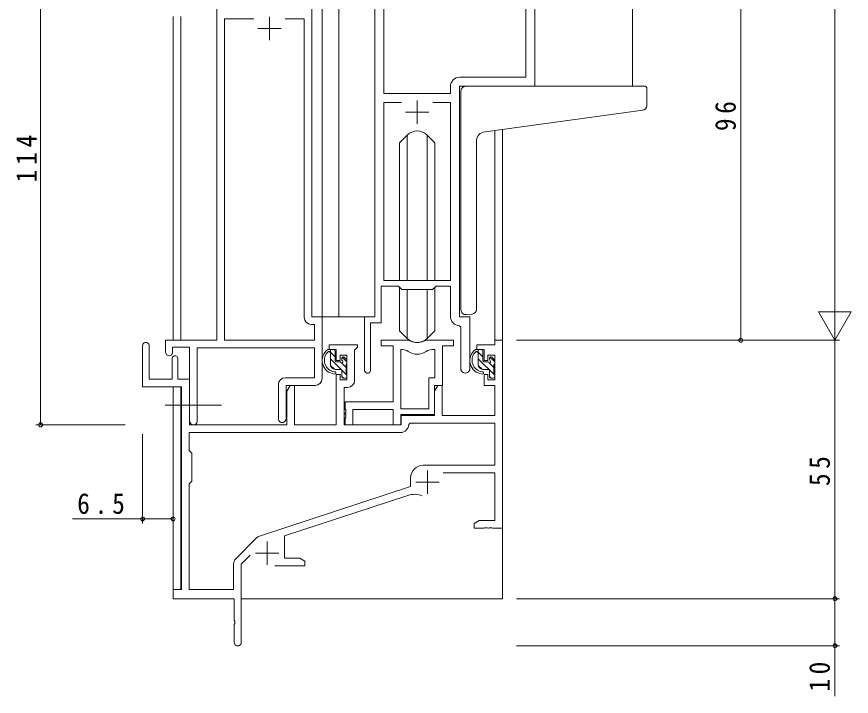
# Model space of a CAD drawing. Units: millimetres, scale not verified. Extents: x -594 to 539, y -420 to 386.
# Drawn here: x -333.1 to -155.6, y -154 to -9.5 of the extents above; entities that cross this region are included whole.
import ezdxf

# ---------------------------------------------------------------- set-up
doc = ezdxf.new("R2010")
doc.units = ezdxf.units.MM
doc.header["$LTSCALE"] = 2
doc.linetypes.add('CHAIN2', pattern=[12, 9, -1, 1, -1])
for name, color, linetype, lineweight in [('0-3_YKK_11', 7, 'Continuous', 9), ('0-4_YKK_12', 2, 'Continuous', 9), ('0-5_YKK_13', 4, 'Continuous', 9), ('0-7_YKK_D', 6, 'Continuous', 9)]:
    doc.layers.add(name, color=color, linetype=linetype, lineweight=lineweight)
doc.styles.add('ＭＳ ゴシック', font='')
doc.styles.get('ＭＳ ゴシック').set_extended_font_data('MS Gothic')

msp = doc.modelspace()

# ---------------------------------------------------------------- linework, layer by layer
at = {"layer": '0-3_YKK_11'}
for p, q in [((-256.943, -73.276), (-256.943, 17.724)), ((-256.943, -73.276), (-256.943, 17.724)), ((-222.943, 17.724), (-222.943, -24.276)), ((-222.943, 17.724), (-222.943, -24.276)), ((-270.343, -73.276), (-270.343, -3.276)), ((-270.343, -73.276), (-270.343, -3.276)), ((-290.543, -7.276), (-290.543, -78.276)), ((-290.543, -7.276), (-290.543, -78.276)), ((-255.013, -7.206), (-255.013, -25.776)), ((-255.013, -7.206), (-255.013, -25.776)), ((-224.873, -22.346), (-224.873, -7.206)), ((-224.873, -22.346), (-224.873, -7.206)), ((-288.913, -9.906), (-288.913, -78.276)), ((-282.693, -9.906), (-288.913, -9.906)), ((-282.693, -9.906), (-288.913, -9.906)), ((-288.913, -9.906), (-288.913, -78.276)), ((-282.693, -9.906), (-288.913, -9.906)), ((-282.693, -9.906), (-288.913, -9.906)), ((-279.343, -9.476), (-279.343, -14.476)), ((-279.343, -9.476), (-279.343, -14.476)), ((-271.973, -9.906), (-275.993, -9.906)), ((-271.973, -9.906), (-275.993, -9.906)), ((-271.973, -73.406), (-271.973, -9.906)), ((-271.973, -73.406), (-271.973, -9.906)), ((-281.843, -11.976), (-276.843, -11.976)), ((-281.843, -11.976), (-276.843, -11.976)), ((-238.873, -22.346), (-224.873, -22.346)), ((-238.873, -22.346), (-224.873, -22.346)), ((-240.873, -25.776), (-240.873, -24.346)), ((-240.873, -25.776), (-240.873, -24.346)), ((-238.943, -24.276), (-238.943, -73.276)), ((-222.943, -24.276), (-238.943, -24.276)), ((-238.943, -24.276), (-238.943, -73.276)), ((-222.943, -24.276), (-238.943, -24.276)), ((-255.013, -25.776), (-240.873, -25.776)), ((-255.013, -25.776), (-240.873, -25.776)), ((-255.013, -27.706), (-251.293, -27.706)), ((-255.013, -65.576), (-255.013, -27.706)), ((-255.013, -27.706), (-251.293, -27.706)), ((-255.013, -65.576), (-255.013, -27.706)), ((-247.943, -27.276), (-247.943, -32.276)), ((-247.943, -27.276), (-247.943, -32.276)), ((-244.592, -27.706), (-240.873, -27.706)), ((-244.592, -27.706), (-240.873, -27.706)), ((-244.592, -27.706), (-240.873, -27.706)), ((-244.592, -27.706), (-240.873, -27.706)), ((-240.873, -27.706), (-240.873, -65.576)), ((-240.873, -27.706), (-240.873, -65.576)), ((-250.443, -29.776), (-245.443, -29.776)), ((-250.443, -29.776), (-245.443, -29.776)), ((-240.873, -65.576), (-255.013, -65.576)), ((-240.873, -65.576), (-255.013, -65.576)), ((-255.643, -66.776), (-255.643, -74.576)), ((-251.943, -66.776), (-255.643, -66.776)), ((-255.643, -66.776), (-255.643, -74.576)), ((-251.943, -66.776), (-255.643, -66.776)), ((-251.213, -67.506), (-251.943, -66.776)), ((-251.213, -67.506), (-251.943, -66.776)), ((-243.943, -66.776), (-244.673, -67.506)), ((-243.943, -66.776), (-244.673, -67.506)), ((-240.873, -66.776), (-243.943, -66.776)), ((-240.873, -66.776), (-243.943, -66.776)), ((-240.873, -73.206), (-240.873, -66.776)), ((-240.873, -73.206), (-240.873, -66.776)), ((-244.673, -67.506), (-251.213, -67.506)), ((-244.673, -67.506), (-251.213, -67.506)), ((-268.143, -73.276), (-270.343, -73.276)), ((-268.143, -73.276), (-270.343, -73.276)), ((-268.143, -86.376), (-268.143, -73.276)), ((-268.143, -86.376), (-268.143, -73.276)), ((-259.143, -73.276), (-256.943, -73.276)), ((-259.143, -84.626), (-259.143, -73.276)), ((-259.143, -73.276), (-256.943, -73.276)), ((-259.143, -84.626), (-259.143, -73.276)), ((-238.943, -73.276), (-236.743, -73.276)), ((-238.943, -73.276), (-236.743, -73.276)), ((-236.743, -73.276), (-236.743, -84.311)), ((-236.743, -73.276), (-236.743, -84.311)), ((-269.773, -74.906), (-270.473, -74.906)), ((-269.773, -74.906), (-270.473, -74.906)), ((-269.773, -78.276), (-269.773, -74.906)), ((-269.773, -78.276), (-269.773, -74.906)), ((-257.843, -74.576), (-257.843, -84.626)), ((-255.643, -74.576), (-257.843, -74.576)), ((-257.843, -74.576), (-257.843, -84.626)), ((-255.643, -74.576), (-257.843, -74.576)), ((-238.673, -75.504), (-238.96, -75.204)), ((-238.673, -75.504), (-238.96, -75.204)), ((-238.673, -84.311), (-238.673, -75.504)), ((-238.673, -84.311), (-238.673, -75.504)), ((-306.343, -79.476), (-306.343, -88.176)), ((-304.943, -86.576), (-304.943, -79.476)), ((-301.443, -78.276), (-301.443, -80.826)), ((-290.543, -78.276), (-301.443, -78.276)), ((-301.443, -78.276), (-301.443, -80.826)), ((-290.543, -78.276), (-301.443, -78.276)), ((-299.943, -79.776), (-296.343, -79.776)), ((-299.943, -80.826), (-299.943, -79.776)), ((-299.943, -79.776), (-296.343, -79.776)), ((-299.943, -80.826), (-299.943, -79.776)), ((-296.343, -79.776), (-296.343, -95.461)), ((-296.343, -79.776), (-296.343, -95.461)), ((-288.913, -78.276), (-269.773, -78.276)), ((-288.913, -78.276), (-269.773, -78.276)), ((-266.643, -79.276), (-266.643, -80.276)), ((-260.643, -79.276), (-266.643, -79.276)), ((-260.943, -80.076), (-260.643, -79.776)), ((-260.643, -79.776), (-260.643, -79.276)), ((-255.643, -78.276), (-255.643, -79.476)), ((-250.19, -78.276), (-255.643, -78.276)), ((-255.643, -78.276), (-255.643, -79.476)), ((-250.19, -78.276), (-255.643, -78.276)), ((-255.643, -79.476), (-253.043, -79.476)), ((-255.643, -79.476), (-253.043, -79.476)), ((-253.043, -79.476), (-253.043, -91.376)), ((-253.043, -79.476), (-253.043, -91.376)), ((-240.243, -78.276), (-245.696, -78.276)), ((-240.243, -78.276), (-245.696, -78.276)), ((-242.543, -79.476), (-240.243, -79.476)), ((-242.543, -87.876), (-242.543, -79.476)), ((-242.543, -79.476), (-240.243, -79.476)), ((-242.543, -87.876), (-242.543, -79.476)), ((-240.243, -79.476), (-240.243, -78.276)), ((-240.243, -79.476), (-240.243, -78.276)), ((-235.243, -79.276), (-235.243, -80.276)), ((-231.473, -79.276), (-235.243, -79.276)), ((-231.473, -78.276), (-231.473, -79.276)), ((-229.843, -78.276), (-231.473, -78.276)), ((-229.843, -118.276), (-229.843, -78.276)), ((-294.713, -79.906), (-269.773, -79.906)), ((-294.713, -95.461), (-294.713, -79.906)), ((-294.713, -79.906), (-269.773, -79.906)), ((-294.713, -95.461), (-294.713, -79.906)), ((-269.773, -79.906), (-269.773, -86.246)), ((-269.773, -79.906), (-269.773, -86.246)), ((-266.643, -80.276), (-265.143, -80.276)), ((-265.143, -80.276), (-265.143, -82.576)), ((-264.343, -81.476), (-262.873, -81.476)), ((-264.343, -82.576), (-264.343, -81.476)), ((-262.873, -81.476), (-262.873, -86.676)), ((-261.243, -80.376), (-260.943, -80.076)), ((-261.243, -86.806), (-261.243, -80.376)), ((-251.413, -80.276), (-251.041, -80.276)), ((-251.413, -92.876), (-251.413, -80.276)), ((-251.413, -92.876), (-251.413, -80.276)), ((-251.413, -80.276), (-251.041, -80.276)), ((-251.413, -92.876), (-251.413, -80.276)), ((-251.413, -92.876), (-251.413, -80.276)), ((-244.844, -80.276), (-244.173, -80.276)), ((-244.844, -80.276), (-244.173, -80.276)), ((-244.173, -80.276), (-244.173, -86.246)), ((-244.173, -80.276), (-244.173, -86.246)), ((-235.243, -80.276), (-233.743, -80.276)), ((-233.743, -80.276), (-233.743, -82.576)), ((-232.943, -81.476), (-231.473, -81.476)), ((-232.943, -82.576), (-232.943, -81.476)), ((-231.473, -81.476), (-231.473, -86.676)), ((-300.043, -82.176), (-300.043, -86.576)), ((-298.843, -86.576), (-298.843, -82.176)), ((-265.143, -82.576), (-264.343, -82.576)), ((-233.743, -82.576), (-232.943, -82.576)), ((-300.043, -86.576), (-304.943, -86.576)), ((-296.343, -86.576), (-298.843, -86.576)), ((-296.343, -96.276), (-296.343, -86.576)), ((-269.773, -86.246), (-275.973, -86.246)), ((-269.773, -86.246), (-275.973, -86.246)), ((-265.143, -85.576), (-265.143, -96.276)), ((-264.343, -85.576), (-265.143, -85.576)), ((-264.343, -86.676), (-264.343, -85.576)), ((-262.873, -86.676), (-264.343, -86.676)), ((-245.443, -86.246), (-245.443, -92.876)), ((-244.173, -86.246), (-245.443, -86.246)), ((-245.443, -86.246), (-245.443, -92.876)), ((-244.173, -86.246), (-245.443, -86.246)), ((-233.743, -85.576), (-233.743, -87.876)), ((-232.943, -85.576), (-233.743, -85.576)), ((-232.943, -86.676), (-232.943, -85.576)), ((-231.473, -86.676), (-232.943, -86.676)), ((-306.343, -88.176), (-298.043, -88.176)), ((-298.043, -88.176), (-298.043, -131.276)), ((-277.473, -87.746), (-277.473, -94.961)), ((-277.473, -87.746), (-277.473, -94.961)), ((-275.843, -87.876), (-269.643, -87.876)), ((-275.843, -94.961), (-275.843, -87.876)), ((-275.843, -87.876), (-269.643, -87.876)), ((-275.843, -94.961), (-275.843, -87.876)), ((-274.943, -87.876), (-275.643, -89.088)), ((-274.013, -87.876), (-274.943, -87.876)), ((-274.013, -96.276), (-274.013, -87.876)), ((-263.443, -88.306), (-262.743, -88.306)), ((-263.443, -96.276), (-263.443, -88.306)), ((-243.543, -87.876), (-244.243, -89.088)), ((-244.243, -87.876), (-242.543, -87.876)), ((-244.243, -94.076), (-244.243, -87.876)), ((-244.243, -87.876), (-242.543, -87.876)), ((-244.243, -94.076), (-244.243, -87.876)), ((-242.613, -87.876), (-243.543, -87.876)), ((-242.613, -94.276), (-242.613, -87.876)), ((-233.743, -87.876), (-231.473, -87.876)), ((-231.473, -87.876), (-231.473, -94.276)), ((-275.643, -89.088), (-275.643, -96.276)), ((-244.243, -89.088), (-244.243, -94.276)), ((-263.243, -91.376), (-263.243, -92.918)), ((-253.043, -91.376), (-263.243, -91.376)), ((-263.243, -91.376), (-263.243, -92.918)), ((-253.043, -91.376), (-263.243, -91.376)), ((-263.243, -92.918), (-263.123, -93.101)), ((-263.243, -92.918), (-263.123, -93.101)), ((-263.123, -93.651), (-263.243, -93.834)), ((-263.123, -93.651), (-263.243, -93.834)), ((-263.243, -93.834), (-263.243, -93.918)), ((-263.243, -93.834), (-263.243, -93.918)), ((-263.243, -93.918), (-263.123, -94.101)), ((-263.243, -93.918), (-263.123, -94.101)), ((-263.123, -93.101), (-263.123, -93.651)), ((-263.123, -93.101), (-263.123, -93.651)), ((-261.613, -93.006), (-253.043, -93.006)), ((-261.613, -96.276), (-261.613, -93.006)), ((-261.613, -93.006), (-253.043, -93.006)), ((-261.613, -96.276), (-261.613, -93.006)), ((-253.043, -93.006), (-253.043, -96.276)), ((-253.043, -93.006), (-253.043, -96.276)), ((-245.443, -92.876), (-251.413, -92.876)), ((-245.443, -92.876), (-251.413, -92.876)), ((-263.123, -94.651), (-263.243, -94.834)), ((-263.123, -94.651), (-263.243, -94.834)), ((-263.243, -94.834), (-263.243, -96.276)), ((-263.243, -94.834), (-263.243, -96.276)), ((-263.123, -94.101), (-263.123, -94.651)), ((-263.123, -94.101), (-263.123, -94.651)), ((-251.413, -94.076), (-244.243, -94.076)), ((-251.413, -96.276), (-251.413, -94.076)), ((-251.413, -94.076), (-244.243, -94.076)), ((-251.413, -96.276), (-251.413, -94.076)), ((-251.343, -94.276), (-251.343, -96.276)), ((-244.243, -94.276), (-251.343, -94.276)), ((-231.473, -94.276), (-242.613, -94.276)), ((-275.643, -96.276), (-296.343, -96.276)), ((-265.143, -96.276), (-274.013, -96.276)), ((-251.343, -96.276), (-263.443, -96.276)), ((-263.243, -96.276), (-261.613, -96.276)), ((-263.243, -96.276), (-261.613, -96.276)), ((-253.043, -96.276), (-251.413, -96.276)), ((-253.043, -96.276), (-251.413, -96.276)), ((-249.415, -95.906), (-249.715, -96.192)), ((-231.473, -95.906), (-249.415, -95.906)), ((-231.473, -104.876), (-231.473, -95.906)), ((-296.413, -97.906), (-296.413, -101.706)), ((-251.513, -97.906), (-296.413, -97.906)), ((-251.513, -97.906), (-296.413, -97.906)), ((-296.413, -101.706), (-295.843, -102.276)), ((-295.843, -102.276), (-295.843, -108.276)), ((-246.643, -104.876), (-231.473, -104.876)), ((-245.743, -105.976), (-245.743, -110.976)), ((-249.343, -109.376), (-249.343, -107.576)), ((-242.457, -106.506), (-231.473, -106.506)), ((-231.473, -106.506), (-231.473, -116.646)), ((-295.843, -108.276), (-296.413, -108.846)), ((-296.413, -108.846), (-296.413, -131.276)), ((-281.504, -119.964), (-249.343, -109.376)), ((-248.243, -108.476), (-243.243, -108.476)), ((-276.143, -119.916), (-249.916, -111.281)), ((-234.752, -116.646), (-235.843, -117.276)), ((-231.473, -116.646), (-234.752, -116.646)), ((-235.843, -117.276), (-235.843, -118.276)), ((-235.843, -118.276), (-233.801, -118.276)), ((-233.801, -118.276), (-233.618, -118.156)), ((-233.618, -118.156), (-233.068, -118.156)), ((-233.068, -118.156), (-232.885, -118.276)), ((-232.885, -118.276), (-232.801, -118.276)), ((-232.801, -118.276), (-232.618, -118.156)), ((-232.618, -118.156), (-232.068, -118.156)), ((-232.068, -118.156), (-231.885, -118.276)), ((-231.885, -118.276), (-229.843, -118.276)), ((-286.533, -124.767), (-282.095, -120.329)), ((-276.143, -124.646), (-276.143, -119.916)), ((-279.843, -121.076), (-279.843, -126.076)), ((-285.343, -125.881), (-283.491, -124.03)), ((-282.343, -123.576), (-277.343, -123.576)), ((-286.973, -131.276), (-286.973, -125.827)), ((-285.343, -142.526), (-285.343, -125.881)), ((-272.934, -124.646), (-276.143, -124.646)), ((-271.843, -125.276), (-272.934, -124.646)), ((-271.843, -126.276), (-271.843, -125.276)), ((-278.193, -126.276), (-271.843, -126.276)), ((-299.843, -131.276), (-299.843, -133.276)), ((-298.043, -131.276), (-299.843, -131.276)), ((-296.413, -131.276), (-286.973, -131.276)), ((-299.843, -133.276), (-286.843, -133.276)), ((-286.843, -133.276), (-286.843, -137.818)), ((-286.843, -137.818), (-286.723, -138.001)), ((-286.723, -138.001), (-286.723, -138.551)), ((-286.723, -138.551), (-286.843, -138.734)), ((-286.843, -138.734), (-286.843, -142.526))]:
    msp.add_line(p, q, dxfattribs=at)
for centre, radius, start, end in [((-238.873, -24.346), 2, 90, 179.99998), ((-238.873, -24.346), 2, 90, 179.99998), ((-270.473, -73.406), 1.5, 180, 269.99998), ((-270.473, -73.406), 1.5, 180, 269.99998), ((-238.873, -73.206), 2, 179.99998, 267.50807), ((-238.873, -73.206), 2, 179.99998, 267.50807), ((-305.643, -79.476), 0.7, 359.99998, 180), ((-250.19, -80.276), 2, 64.91237, 90), ((-250.19, -80.276), 2, 64.91237, 90), ((-247.943, -75.476), 3.3, 244.91238, 295.0876), ((-247.943, -75.476), 3.3, 244.91238, 295.0876), ((-245.696, -80.276), 2, 89.99997, 115.08762), ((-245.696, -80.276), 2, 89.99997, 115.08762), ((-300.693, -80.826), 0.75, 179.99998, 0), ((-300.693, -80.826), 0.75, 179.99998, 0), ((-299.443, -82.176), 0.6, 359.99998, 180), ((-251.041, -82.276), 2, 54.22517, 90.00003), ((-251.041, -82.276), 2, 54.22517, 90.00003), ((-247.943, -77.976), 3.3, 234.22517, 305.77481), ((-247.943, -77.976), 3.3, 234.22517, 305.77481), ((-244.844, -82.276), 2, 89.99995, 125.77481), ((-244.844, -82.276), 2, 89.99995, 125.77481), ((-258.493, -84.626), 0.65, 179.99998, 0), ((-258.493, -84.626), 0.65, 179.99998, 0), ((-237.708, -84.311), 0.965, 179.99998, 0), ((-237.708, -84.311), 0.965, 179.99998, 0), ((-275.973, -87.746), 1.5, 90, 179.99998), ((-275.973, -87.746), 1.5, 90, 179.99998), ((-269.643, -86.376), 1.5, 270, 359.99998), ((-269.643, -86.376), 1.5, 270, 359.99998), ((-262.743, -86.806), 1.5, 270, 359.99998), ((-295.528, -95.461), 0.815, 179.99998, 0), ((-295.528, -95.461), 0.815, 179.99998, 0), ((-276.658, -94.961), 0.815, 179.99998, 0), ((-276.658, -94.961), 0.815, 179.99998, 0), ((-251.513, -96.106), 1.8, 270, 357.27058), ((-246.643, -107.576), 2.7, 90, 179.99998), ((-248.508, -115.555), 4.5, 68.66068, 108.22311), ((-281.035, -121.389), 1.5, 108.22314, 134.99998), ((-285.473, -125.827), 1.5, 134.99998, 179.99997), ((-286.093, -142.526), 0.75, 179.99998, 0)]:
    msp.add_arc(centre, radius, start, end, dxfattribs=at)
at = {"layer": '0-4_YKK_12'}
for p, q in [((-268.143, 62.974), (-268.143, -73.276)), ((-264.642, 62.974), (-264.642, -73.276)), ((-202.143, 62.974), (-202.143, -24.276)), ((-299.843, -9.464), (-299.843, -78.276)), ((-298.213, -9.464), (-298.213, -78.276)), ((-231.473, -33.665), (-231.473, -78.276)), ((-229.843, -33.442), (-229.843, -78.276)), ((-268.443, -73.276), (-264.642, -73.276)), ((-264.642, -73.276), (-258.843, -73.276)), ((-231.473, -78.276), (-229.843, -78.276)), ((-299.843, -88.176), (-299.843, -131.576)), ((-298.213, -88.206), (-298.213, -131.246)), ((-229.843, -117.776), (-229.843, -133.276)), ((-285.343, -133.276), (-229.843, -133.276))]:
    msp.add_line(p, q, dxfattribs=at)
at = {"layer": '0-5_YKK_13'}
for p, q in [((-237.643, -24.276), (-202.145, -24.276)), ((-199.445, -24.276), (-202.145, -24.276)), ((-199.145, -28.36), (-199.145, -24.576)), ((-238.643, -33.39), (-238.643, -25.276)), ((-233.517, -33.946), (-202.044, -29.629)), ((-202.044, -29.629), (-200.058, -29.356)), ((-238.643, -33.39), (-238.643, -34.394)), ((-250.064, -34.655), (-251.693, -36.283)), ((-250.061, -65.576), (-250.061, -34.651)), ((-245.825, -65.576), (-245.825, -34.651)), ((-245.821, -34.655), (-244.193, -36.283)), ((-238.643, -71.831), (-238.643, -34.394)), ((-251.693, -65.576), (-251.693, -36.283)), ((-244.193, -65.576), (-244.193, -36.283)), ((-235.343, -71.718), (-235.343, -35.938)), ((-251.693, -76.269), (-251.693, -67.026)), ((-244.193, -76.269), (-244.193, -67.026)), ((-250.061, -77.901), (-250.061, -67.506)), ((-245.825, -77.901), (-245.825, -67.506)), ((-236.343, -72.721), (-237.556, -72.828)), ((-236.343, -72.721), (-236.256, -72.714)), ((-250.064, -77.897), (-251.693, -76.269)), ((-245.821, -77.897), (-244.193, -76.269)), ((-265.673, -80.276), (-266.973, -80.276)), ((-266.373, -83.476), (-266.373, -80.276)), ((-265.373, -81.801), (-266.373, -80.801)), ((-265.373, -82.576), (-265.373, -80.576)), ((-234.273, -80.276), (-235.573, -80.276)), ((-234.973, -83.476), (-234.973, -80.276)), ((-233.973, -81.801), (-234.973, -80.801)), ((-233.973, -82.576), (-233.973, -80.576)), ((-262.873, -85.715), (-266.373, -82.215)), ((-264.434, -82.876), (-265.073, -82.876)), ((-263.073, -84.101), (-264.066, -83.108)), ((-263.973, -82.076), (-263.973, -82.415)), ((-262.873, -82.887), (-263.89, -81.87)), ((-262.961, -82.364), (-263.461, -81.864)), ((-263.073, -85.376), (-263.073, -83.376)), ((-262.873, -83.176), (-262.873, -82.576)), ((-231.473, -85.715), (-234.973, -82.215)), ((-233.034, -82.876), (-233.673, -82.876)), ((-231.673, -84.101), (-232.666, -83.108)), ((-232.573, -82.076), (-232.573, -82.415)), ((-231.473, -82.887), (-232.49, -81.87)), ((-231.561, -82.364), (-232.061, -81.864)), ((-231.673, -85.376), (-231.673, -83.376)), ((-231.473, -83.176), (-231.473, -82.576)), ((-265.541, -84.462), (-266.359, -83.644)), ((-264.273, -84.476), (-265.373, -84.476)), ((-263.973, -84.776), (-263.973, -86.076)), ((-234.141, -84.462), (-234.959, -83.644)), ((-232.873, -84.476), (-233.973, -84.476)), ((-232.573, -84.776), (-232.573, -86.076)), ((-263.626, -86.376), (-263.973, -86.03)), ((-263.673, -86.376), (-263.173, -86.376)), ((-262.873, -86.076), (-262.873, -85.576)), ((-232.226, -86.376), (-232.573, -86.03)), ((-232.273, -86.376), (-231.773, -86.376)), ((-231.473, -86.076), (-231.473, -85.576))]:
    msp.add_line(p, q, dxfattribs=at)
at = {"layer": '0-5_YKK_13', "linetype": 'CHAIN2'}
msp.add_line((-301.543, -92.076), (-289.555, -92.076), dxfattribs=at)
at = {"layer": '0-5_YKK_13'}
for centre, radius, start, end in [((-237.643, -25.276), 1, 135.57298, 180), ((-237.643, -25.276), 1, 90, 135.57298), ((-237.643, -25.276), 1, 121.36697, 135.57298), ((-199.445, -24.576), 0.3, 0, 90), ((-200.145, -28.36), 1, 275, 0), ((-247.943, -36.776), 3, 45, 135), ((-233.343, -35.938), 2, 95, 180), ((-237.643, -71.831), 1, 180, 275), ((-236.343, -71.718), 1, 275, 0), ((-247.943, -75.776), 3, 224.99998, 314.99998), ((-265.258, -82.597), 2.885, 126.45192, 263.90388), ((-265.173, -82.563), 2.504, 139.45805, 259.25217), ((-267.233, -80.68), 0.3, 301.62189, 336.95038), ((-266.773, -80.876), 0.2, 36.86989, 156.95038), ((-266.373, -80.576), 0.3, 216.86989, 270), ((-265.673, -80.576), 0.3, 0, 90), ((-233.858, -82.597), 2.885, 126.45192, 263.90388), ((-233.773, -82.563), 2.504, 139.45805, 259.25217), ((-235.833, -80.68), 0.3, 301.62189, 336.95038), ((-235.373, -80.876), 0.2, 36.86989, 156.95038), ((-234.973, -80.576), 0.3, 216.86989, 270), ((-234.273, -80.576), 0.3, 0, 90), ((-265.073, -82.576), 0.3, 180, 270), ((-264.434, -83.176), 0.3, 33.05573, 90), ((-263.973, -82.876), 0.25, 213.05573, 56.94426), ((-263.673, -82.076), 0.3, 45, 180), ((-263.673, -82.415), 0.3, 180, 236.94426), ((-263.073, -83.176), 0.2, 270, 0), ((-263.173, -82.576), 0.3, 0, 45), ((-233.673, -82.576), 0.3, 180, 270), ((-233.034, -83.176), 0.3, 33.05573, 90), ((-232.573, -82.876), 0.25, 213.05573, 56.94426), ((-232.273, -82.076), 0.3, 45, 180), ((-232.273, -82.415), 0.3, 180, 236.94426), ((-231.673, -83.176), 0.2, 270, 0), ((-231.773, -82.576), 0.3, 0, 45), ((-265.373, -83.476), 1, 180, 270), ((-265.494, -85.226), 0.25, 253.63879, 125.58162), ((-264.273, -84.776), 0.3, 0, 90), ((-233.973, -83.476), 1, 180, 270), ((-234.094, -85.226), 0.25, 253.63879, 125.58162), ((-232.873, -84.776), 0.3, 0, 90), ((-263.673, -86.076), 0.3, 180, 270), ((-263.173, -86.076), 0.3, 270, 0), ((-263.073, -85.576), 0.2, 0, 90), ((-232.273, -86.076), 0.3, 180, 270), ((-231.773, -86.076), 0.3, 270, 0), ((-231.673, -85.576), 0.2, 0, 90)]:
    msp.add_arc(centre, radius, start, end, dxfattribs=at)
at = {"layer": '0-7_YKK_D'}
for p, q in [((-159.145, 314.724), (-159.145, -71.276)), ((-328.031, 17.724), (-328.031, -96.276)), ((-179.145, -78.276), (-179.145, 17.724)), ((-159.145, -78.276), (-159.145, -66.152)), ((-155.645, -72.214), (-162.645, -72.214)), ((-159.145, -78.276), (-162.645, -72.214)), ((-159.145, -78.276), (-155.645, -72.214)), ((-226.843, -78.276), (-158.145, -78.276)), ((-226.843, -78.276), (-158.145, -78.276)), ((-199.143, -78.276), (-178.145, -78.276)), ((-159.145, -78.276), (-159.145, -133.276)), ((-310.031, -96.276), (-329.031, -96.276)), ((-306.343, -98.276), (-306.343, -117.276)), ((-299.843, -98.276), (-299.843, -117.276)), ((-306.343, -116.276), (-321.243, -116.276)), ((-299.843, -116.276), (-306.343, -116.276)), ((-226.843, -133.276), (-158.145, -133.276)), ((-226.843, -133.276), (-158.145, -133.276)), ((-159.145, -133.276), (-159.145, -143.276)), ((-226.843, -143.276), (-158.145, -143.276)), ((-159.145, -143.276), (-159.145, -154.016))]:
    msp.add_line(p, q, dxfattribs=at)
for centre in [(-179.145, -78.276), (-328.031, -96.276), (-306.343, -116.276), (-299.843, -116.276), (-159.145, -133.276), (-159.145, -133.276), (-159.145, -143.276)]:
    msp.add_circle(centre, 0.425, dxfattribs=at)

# ---------------------------------------------------------------- texts
at = {"layer": '0-7_YKK_D', "color": 7, "char_height": 4.399, "attachment_point": 7, "rotation": 90, "style": 'ＭＳ ゴシック'}
for s, insert in [('\\T1.36;\\W0.9;96', (-180.145, -33.796)), ('\\T1.38;\\W0.9;114', (-328.831, -44.716)), ('\\T1.36;\\W0.9;55', (-160.145, -109.296)), ('\\T1.36;\\W0.9;10', (-160.145, -153.016))]:
    msp.add_mtext(s, dxfattribs=dict(at, insert=insert))
at = {"layer": '0-7_YKK_D', "color": 7, "insert": (-320.243, -115.276), "char_height": 4.399, "attachment_point": 7, "style": 'ＭＳ ゴシック'}
msp.add_mtext('\\T1.38;\\W0.9;6.5', dxfattribs=at)

doc.saveas('drawing.dxf')
